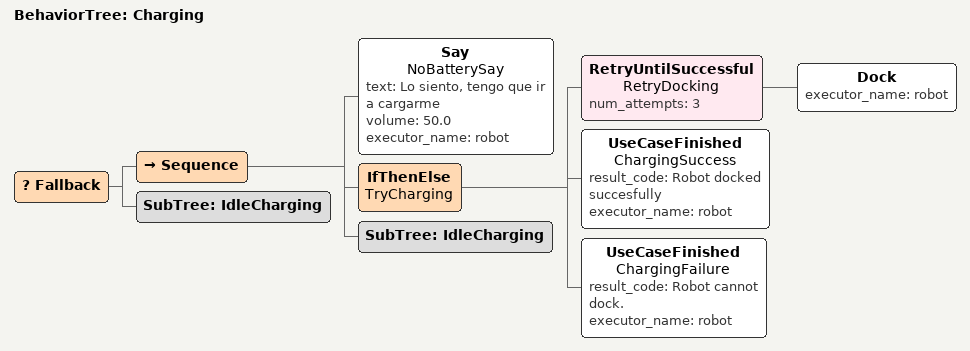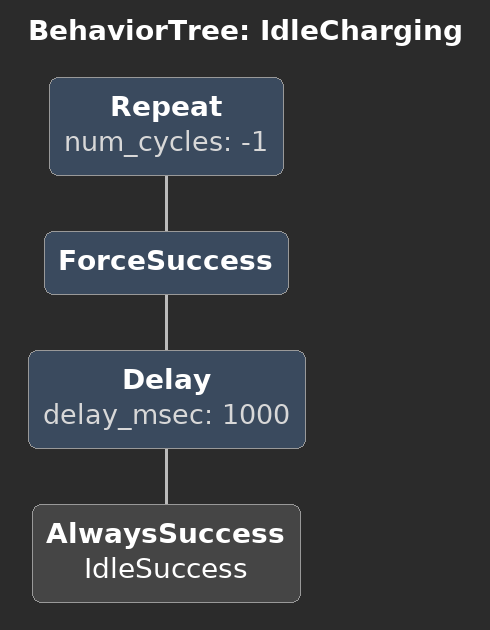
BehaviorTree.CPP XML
<?xml version="1.0" encoding="UTF-8"?>
<root BTCPP_format="4"
      main_tree_to_execute="Charging">
  <BehaviorTree ID="Charging">
    <Fallback>
      <Sequence>
        <Say name="NoBatterySay"
             text="Lo siento, tengo que ir a cargarme"
             volume="50.0"
             executor_name="robot"/>
        <IfThenElse name="TryCharging">
          <RetryUntilSuccessful name="RetryDocking"
                                num_attempts="3">
            <Dock executor_name="robot"/>
          </RetryUntilSuccessful>
          <UseCaseFinished name="ChargingSuccess"
                           result_code="Robot docked succesfully"
                           executor_name="robot"/>
          <UseCaseFinished name="ChargingFailure"
                           result_code="Robot cannot dock."
                           executor_name="robot"/>
        </IfThenElse>
        <SubTree ID="IdleCharging"/>
      </Sequence>
      <SubTree ID="IdleCharging"/>
    </Fallback>
  </BehaviorTree>

  <BehaviorTree ID="IdleCharging">
    <Repeat num_cycles="-1">
      <ForceSuccess>
        <Delay delay_msec="1000">
          <AlwaysSuccess name="IdleSuccess"/>
        </Delay>
      </ForceSuccess>
    </Repeat>
  </BehaviorTree>

</root>
